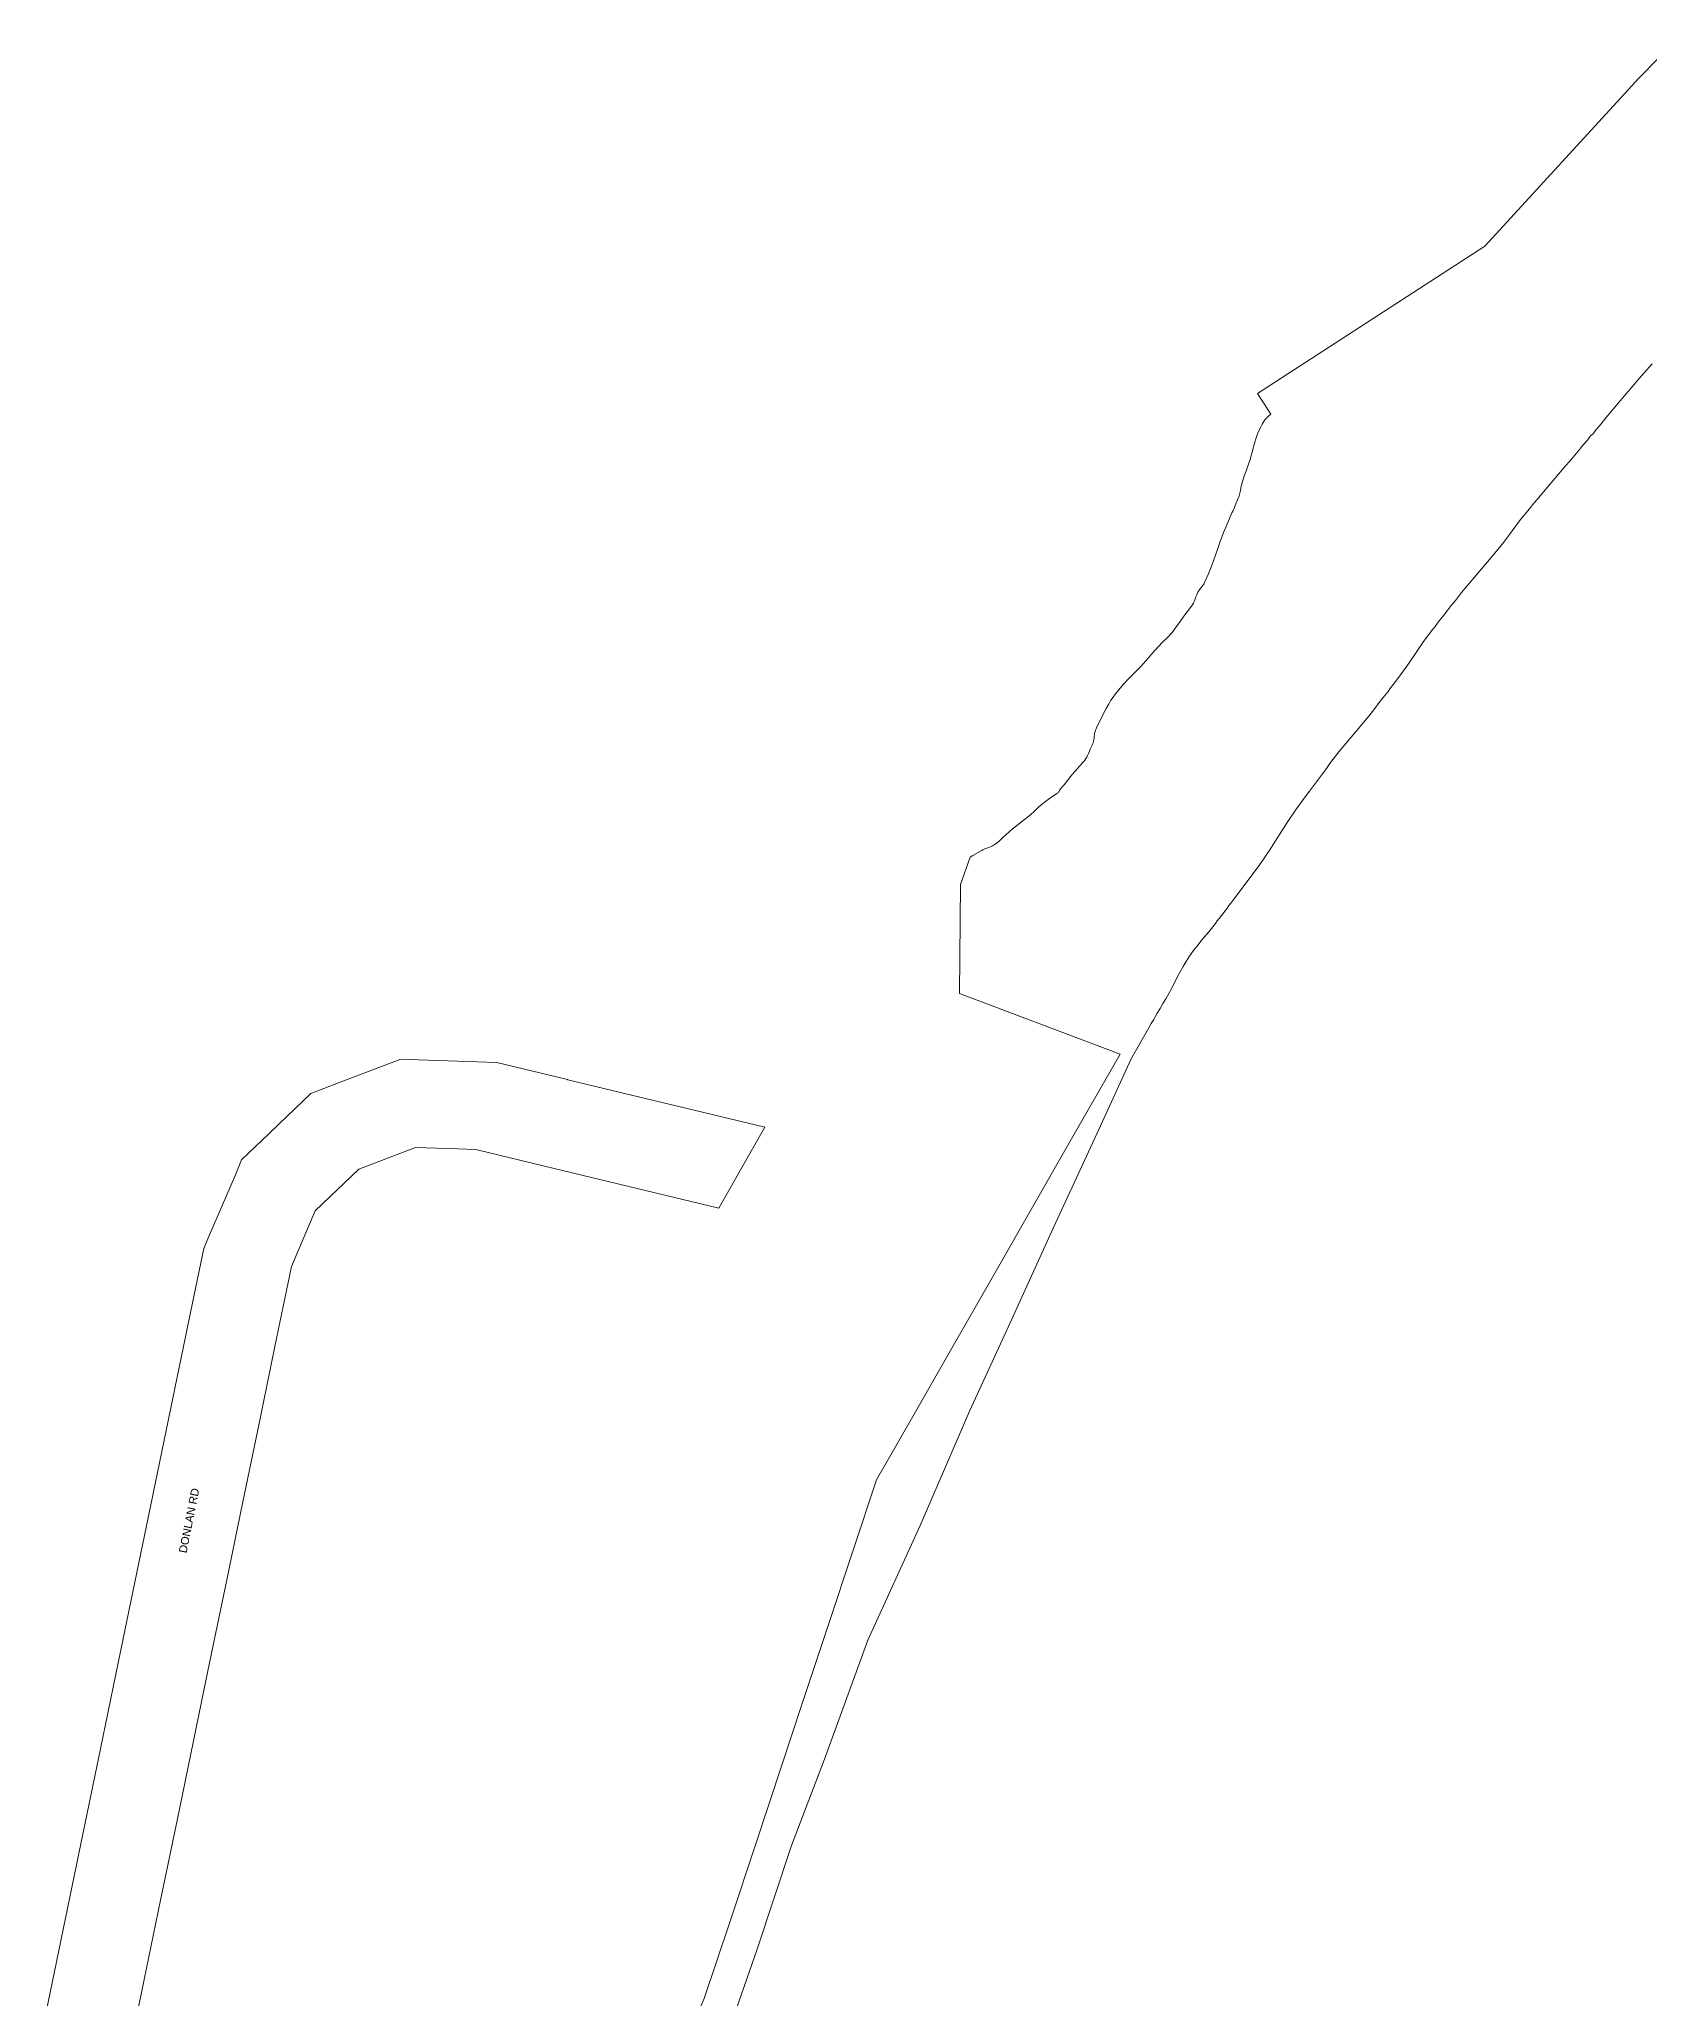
# Model space of a CAD drawing. Header units: metres. Extents: x 269214 to 271153, y 6086402 to 6088113.
# Drawn here: x 270428.7 to 270791, y 6087532.1 to 6087973 of the extents above; entities that cross this region are included whole.
import ezdxf

# ---------------------------------------------------------------- set-up
doc = ezdxf.new("R2010")
doc.units = ezdxf.units.M
doc.layers.add('Cadastre Land Parcels_SP_EXT', color=9, linetype='Continuous', lineweight=5)
doc.layers.add('Cadastre Roads_SP_EXT', color=9, linetype='Continuous', lineweight=5)
doc.styles.get("Standard").update_dxf_attribs({"font": 'arial.ttf'})

msp = doc.modelspace()

# ---------------------------------------------------------------- linework, layer by layer
at = {"layer": 'Cadastre Land Parcels_SP_EXT', "linetype": 'Continuous'}
for points in [[(270797.12, 6087972.96), (270788.58, 6087964.27), (270753.89, 6087926.43), (270702.75, 6087893.23), (270705.73, 6087888.63), (270705.73, 6087888.62), (270705.25, 6087888.21), (270704.8, 6087887.79), (270704.39, 6087887.31), (270704.01, 6087886.75), (270703.8, 6087886.36), (270703.42, 6087885.63), (270702.7, 6087884.17), (270702.48, 6087883.52), (270702.28, 6087882.85), (270702.09, 6087882.2), (270701.91, 6087881.55), (270701.76, 6087880.92), (270701.61, 6087880.28), (270701.41, 6087879.56), (270701.25, 6087878.98), (270701.12, 6087878.59), (270700.98, 6087878.2), (270700.41, 6087876.53), (270700.22, 6087875.99), (270700.03, 6087875.44), (270699.84, 6087874.89), (270699.3, 6087873.25), (270699.17, 6087872.81), (270699.06, 6087872.36), (270698.96, 6087871.9), (270698.83, 6087871.15), (270698.77, 6087870.84), (270698.69, 6087870.54), (270698.61, 6087870.25), (270698.51, 6087869.96), (270698.4, 6087869.67), (270697.71, 6087868.01), (270697.53, 6087867.6), (270697.17, 6087866.79), (270696.99, 6087866.38), (270696.04, 6087864.25), (270695.12, 6087862.1), (270694.54, 6087860.57), (270694.28, 6087859.8), (270694, 6087859.02), (270693.28, 6087856.89), (270692.52, 6087854.76), (270692.08, 6087853.62), (270691.6, 6087852.49), (270690.82, 6087850.71), (270690.73, 6087850.53), (270690.64, 6087850.37), (270690.54, 6087850.21), (270690.43, 6087850.05), (270690.31, 6087849.9), (270690.04, 6087849.58), (270689.89, 6087849.4), (270689.76, 6087849.22), (270689.63, 6087849.03), (270689.51, 6087848.84), (270689.33, 6087848.51), (270689.16, 6087848.16), (270689, 6087847.81), (270688.86, 6087847.46), (270688.64, 6087846.83), (270688.54, 6087846.58), (270688.42, 6087846.33), (270688.3, 6087846.09), (270688.16, 6087845.85), (270688.02, 6087845.62), (270687.86, 6087845.4), (270686.9, 6087844.15), (270686.89, 6087844.15), (270686.37, 6087843.42), (270685.84, 6087842.69), (270685.61, 6087842.37), (270685.15, 6087841.72), (270684.69, 6087841.07), (270683.5, 6087839.48), (270683.18, 6087839.09), (270682.84, 6087838.71), (270682.45, 6087838.31), (270681.28, 6087837.19), (270680.53, 6087836.4), (270678.98, 6087834.64), (270678.22, 6087833.74), (270677.04, 6087832.39), (270676.5, 6087831.8), (270675.92, 6087831.2), (270675.32, 6087830.59), (270674.32, 6087829.65), (270673.88, 6087829.21), (270673.44, 6087828.76), (270673.01, 6087828.29), (270672.59, 6087827.81), (270670.8, 6087825.65), (270670.27, 6087824.95), (270669.77, 6087824.22), (270669.48, 6087823.77), (270669.21, 6087823.3), (270668.67, 6087822.35), (270667.55, 6087820.2), (270666.5, 6087818), (270666.43, 6087817.83), (270666.35, 6087817.66), (270666.29, 6087817.48), (270666.23, 6087817.3), (270666.18, 6087817.12), (270666.13, 6087816.94), (270666.09, 6087816.75), (270666.06, 6087816.57), (270666.03, 6087816.38), (270666.01, 6087816.19), (270665.98, 6087815.81), (270665.95, 6087815.62), (270665.93, 6087815.43), (270665.89, 6087815.25), (270665.85, 6087815.06), (270665.81, 6087814.88), (270665.75, 6087814.7), (270665.69, 6087814.52), (270665.63, 6087814.34), (270665.56, 6087814.16), (270665.48, 6087813.98), (270665.12, 6087813.23), (270664.9, 6087812.75), (270664.69, 6087812.28), (270664.48, 6087811.8), (270664.3, 6087811.44), (270664.11, 6087811.09), (270663.91, 6087810.78), (270663.69, 6087810.48), (270663.46, 6087810.21), (270662.69, 6087809.43), (270662.68, 6087809.42), (270662.3, 6087808.96), (270661.91, 6087808.5), (270661.52, 6087808.04), (270660.76, 6087807.12), (270659.2, 6087805.21), (270658.42, 6087804.26), (270658.21, 6087803.9), (270658.12, 6087803.77), (270658.03, 6087803.65), (270657.93, 6087803.54), (270657.83, 6087803.44), (270657.72, 6087803.35), (270657.61, 6087803.27), (270656.6, 6087802.55), (270656.23, 6087802.34), (270655.62, 6087801.91), (270655.03, 6087801.47), (270654.45, 6087801.01), (270654, 6087800.62), (270653.55, 6087800.23), (270652.49, 6087799.21), (270651.82, 6087798.62), (270650.6, 6087797.6), (270649.33, 6087796.63), (270648.48, 6087795.99), (270647.65, 6087795.33), (270646.84, 6087794.64), (270646.08, 6087793.96), (270645.35, 6087793.24), (270645.06, 6087792.96), (270644.76, 6087792.68), (270644.45, 6087792.41), (270644.13, 6087792.16), (270643.8, 6087791.91), (270643.64, 6087791.81), (270643.48, 6087791.7), (270643.32, 6087791.61), (270643.16, 6087791.51), (270642.99, 6087791.43), (270642.82, 6087791.35), (270642.65, 6087791.27), (270642.47, 6087791.2), (270642.3, 6087791.13), (270641.82, 6087790.96), (270641.53, 6087790.84), (270641.24, 6087790.72), (270640.96, 6087790.59), (270640.68, 6087790.44), (270640.41, 6087790.29), (270638.72, 6087789.27), (270638.11, 6087788.93), (270635.94, 6087782.79), (270635.7, 6087758.22), (270671.81, 6087744.59), (270661.21, 6087726.07), (270652.13, 6087710.19), (270643.04, 6087694.31), (270633.96, 6087678.43), (270624.88, 6087662.55), (270617.01, 6087648.79), (270611.85, 6087633.24), (270606.08, 6087615.85), (270600.31, 6087598.48), (270595.63, 6087584.38), (270589.85, 6087566.96), (270584.07, 6087549.54), (270578.28, 6087532.12), (270570.98, 6087515.07)], [(270582.51, 6087521.26), (270590.14, 6087543.22), (270597.91, 6087566.57), (270605.3, 6087586), (270615.09, 6087612.74), (270626.83, 6087638.55), (270638.05, 6087664.43), (270647.47, 6087684.98), (270656.85, 6087705.6), (270667.01, 6087727.62), (270674.29, 6087743.55), (270678.28, 6087750.55), (270678.29, 6087750.56), (270678.83, 6087751.48), (270679.38, 6087752.41), (270679.65, 6087752.87), (270680.19, 6087753.8), (270680.82, 6087754.88), (270681.46, 6087755.97), (270682.09, 6087757.05), (270682.09, 6087757.05), (270683.43, 6087759.45), (270684.69, 6087761.89), (270685.33, 6087763.11), (270686, 6087764.31), (270686.71, 6087765.48), (270687.46, 6087766.63), (270688.35, 6087767.92), (270689.3, 6087769.16), (270690.3, 6087770.37), (270691.8, 6087772.16), (270693.25, 6087773.99), (270693.69, 6087774.57), (270694.13, 6087775.15), (270695.44, 6087776.87), (270695.88, 6087777.45), (270696.31, 6087778.02), (270696.75, 6087778.6), (270697.18, 6087779.17), (270698.17, 6087780.47), (270700.13, 6087783.06), (270701.11, 6087784.35), (270703.26, 6087787.31), (270705.32, 6087790.33), (270707.29, 6087793.41), (270709.25, 6087796.49), (270711.31, 6087799.5), (270713.47, 6087802.47), (270714.45, 6087803.77), (270717.37, 6087807.65), (270718.04, 6087808.6), (270718.38, 6087809.08), (270718.73, 6087809.56), (270719.41, 6087810.5), (270720.25, 6087811.61), (270721.01, 6087812.61), (270727.79, 6087820.64), (270728.86, 6087822.06), (270729.9, 6087823.41), (270730.94, 6087824.78), (270731.34, 6087825.28), (270732.09, 6087826.23), (270732.5, 6087826.79), (270733.3, 6087827.85), (270734.07, 6087828.83), (270736.15, 6087831.64), (270738.12, 6087834.52), (270740.09, 6087837.41), (270742.17, 6087840.21), (270742.51, 6087840.63), (270743.24, 6087841.6), (270743.6, 6087842.06), (270743.96, 6087842.52), (270744.32, 6087842.98), (270744.65, 6087843.37), (270745.4, 6087844.36), (270745.86, 6087844.96), (270746.33, 6087845.52), (270747.25, 6087846.69), (270747.72, 6087847.28), (270748.19, 6087847.86), (270748.65, 6087848.44), (270756.14, 6087857.34), (270758.13, 6087859.81), (270760.03, 6087862.33), (270761.92, 6087864.86), (270763.9, 6087867.32), (270764.61, 6087868.16), (270766.01, 6087869.82), (270766.71, 6087870.65), (270770.46, 6087875.07), (270771.28, 6087876.04), (270772.1, 6087877.01), (270772.92, 6087877.98), (270773.74, 6087878.95), (270775.22, 6087880.72), (270775.72, 6087881.31), (270776.69, 6087882.43), (270777.06, 6087882.81), (270777.43, 6087883.4), (270777.8, 6087883.85), (270778.16, 6087884.12), (270778.9, 6087885.16), (270779.63, 6087885.96), (270781.18, 6087887.83), (270784.28, 6087891.61), (270789.08, 6087897.25), (270791.49, 6087899.92)]]:
    msp.add_lwpolyline(points, dxfattribs=at)
at = {"layer": 'Cadastre Roads_SP_EXT', "linetype": 'Continuous'}
msp.add_lwpolyline([(270448.6, 6087518.46), (270452.29, 6087536.38), (270455.99, 6087554.29), (270459.69, 6087572.21), (270463.39, 6087590.12), (270467.08, 6087608.04), (270470.78, 6087625.95), (270474.48, 6087643.87), (270478.12, 6087661.49), (270481.69, 6087678.8), (270485.41, 6087696.81), (270490.76, 6087709.32), (270500.57, 6087718.76), (270513.29, 6087723.61), (270522.74, 6087723.27), (270526.89, 6087723.12), (270544.49, 6087718.87), (270581.53, 6087709.92), (270586.36, 6087718.39), (270591.93, 6087728.14), (270580.08, 6087731), (270563.78, 6087734.94), (270547.58, 6087738.86), (270547.48, 6087738.88), (270531.62, 6087742.7), (270513.95, 6087743.35), (270513.95, 6087743.35), (270510.01, 6087743.49), (270496.97, 6087738.51), (270489.8, 6087735.78), (270482.58, 6087728.84), (270480.32, 6087726.66), (270474.21, 6087720.79), (270472.79, 6087717.45), (270466.79, 6087703.43), (270465.7, 6087700.9), (270463.18, 6087688.67), (270459.73, 6087671.95), (270456.28, 6087655.23), (270452.83, 6087638.51), (270449.38, 6087621.79), (270445.92, 6087605.07), (270442.47, 6087588.34), (270439.02, 6087571.62), (270435.57, 6087554.9), (270432.13, 6087538.17), (270428.67, 6087521.46)], dxfattribs=at)

# ---------------------------------------------------------------- texts
at = {"layer": 'Cadastre Roads_SP_EXT'}
msp.add_text('DONLAN RD', height=1.8, rotation=78.7087, dxfattribs=at).set_placement((270461.81, 6087632.23))

doc.saveas('drawing.dxf')
